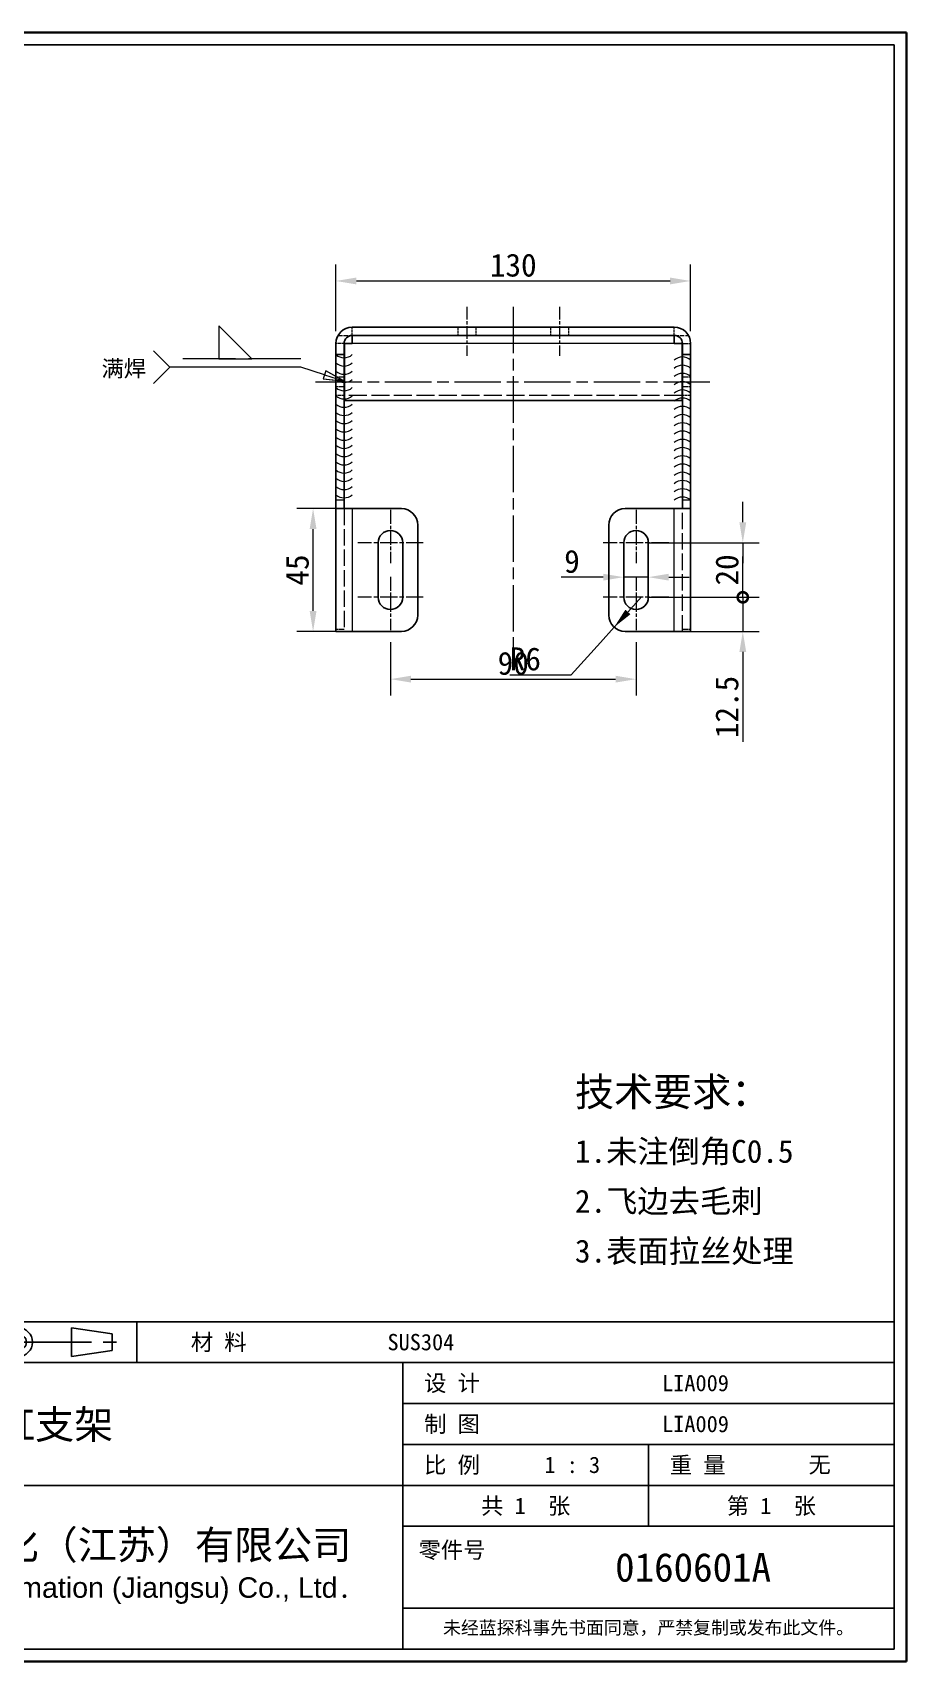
# Model space of a CAD drawing. Header units: millimetres. Extents: x 18 to 875, y 16 to 614.
# Drawn here: x 554 to 875, y 16 to 614 of the extents above; entities that cross this region are included whole.
import ezdxf
from ezdxf.enums import TextEntityAlignment as Align

# ---------------------------------------------------------------- set-up
doc = ezdxf.new("R2010")
doc.units = ezdxf.units.MM
doc.header["$LTSCALE"] = 3
doc.linetypes.add('CHAIN', pattern=[0.3543, 0.2362, -0.0295, 0.0591, -0.0295])
doc.linetypes.add('DASHED', pattern=[0.2067, 0.1654, -0.0413])
for name, color, linetype, lineweight in [('1', 7, 'Continuous', 18), ('可见 (ISO)', 7, 'Continuous', 25), ('可见窄的 (ISO)', 7, 'Continuous', 18), ('图框 (ISO)', 7, 'Continuous', 35), ('标题 (ISO)', 7, 'Continuous', 25)]:
    doc.layers.add(name, color=color, linetype=linetype, lineweight=lineweight)
for name, color, linetype, lineweight, true_color in [('中心标记 (ISO)', 1, 'CHAIN', 18, 0xff0000), ('中心线 (ISO)', 1, 'CHAIN', 18, 0xff0000), ('尺寸 (ISO)', 7, 'Continuous', 18, 0x008000), ('符号 (ISO)', 7, 'Continuous', 18, 0x008000), ('隐藏 (ISO)', 5, 'DASHED', 18, 0x0000ff), ('隐藏窄的 (ISO)', 5, 'DASHED', 18, 0x0000ff)]:
    doc.layers.add(name, color=color, linetype=linetype, lineweight=lineweight, true_color=true_color)
doc.styles.add('文本样式164', font='SimSun.ttf')
doc.styles.add('文本样式165', font='SimSun.ttf')
doc.styles.add('文本样式74', font='SimSun.ttf')
doc.styles.add('最新国标', font='simfang.ttf')
doc.styles.add('注释文本 (ISO)', font='simfang.ttf')
doc.dimstyles.new('默认 (GB)', dxfattribs={"dimscale": 3, "dimtxt": 2.8, "dimasz": 2.5, "dimexe": 2, "dimexo": 1.5, "dimgap": 0.5, "dimtad": 1, "dimtoh": 1, "dimdsep": 46, "dimtxsty": '最新国标', "dimcen": 0.09, "dimdle": 10, "dimclrd": 256, "dimclre": 256, "dimclrt": 256, "dimaunit": 1, "dimadec": 3, "dimazin": 2, "dimtfac": 0.535714, "dimtdec": 3, "dimtmove": 0, "dimatfit": 3, "dimfxl": 0, "dimtolj": 1, "dimlwd": -1, "dimlwe": -1, "dimarcsym": 0})

# ---------------------------------------------------------------- blocks, each defined once
blk = doc.blocks.new('图框 最新国标')
at = {"layer": '图框 (ISO)'}
for p, q in [((6, 204.5), (291.5, 204.5)), ((291.5, 204.5), (291.5, 5.5)), ((291.5, 5.5), (6, 5.5))]:
    blk.add_line(p, q, dxfattribs=at)
at = {"layer": '图框 (ISO)', "color": 7, "linetype": 'Continuous', "lineweight": 25}
for p, q in [((18, 203), (290, 203)), ((18, 203), (290, 203)), ((290, 203), (290, 7)), ((290, 203), (290, 7)), ((290, 7), (6, 7)), ((290, 7), (18, 7))]:
    blk.add_line(p, q, dxfattribs=at)
at = {"layer": '图框 (ISO)', "style": '文本样式74'}
blk.add_attdef('零件代号_001', (42.7, 200.25), '', height=2.5, rotation=180, dxfattribs=at)
blk = doc.blocks.new('标题栏 副本 最新国标')
at = {"layer": '标题 (ISO)'}
for p, q in [((381.98, -183.84), (196.98, -183.84)), ((196.98, -183.84), (196.98, -223.84)), ((254.48, -183.84), (254.48, -188.84)), ((269.48, -183.84), (269.48, -188.84)), ((281.48, -188.09), (281.48, -184.59)), ((281.48, -184.59), (286.48, -185.34)), ((289.48, -183.84), (289.48, -188.84)), ((381.98, -223.84), (381.98, -183.84)), ((383.48, -183.84), (383.48, -225.34)), ((286.48, -185.34), (286.48, -187.34)), ((196.98, -188.84), (381.98, -188.84)), ((232.98, -188.84), (232.98, -223.84)), ((286.48, -187.34), (281.48, -188.09)), ((321.98, -188.84), (321.98, -223.84)), ((321.98, -193.84), (381.98, -193.84)), ((321.98, -198.84), (381.98, -198.84)), ((351.98, -198.84), (351.98, -208.84)), ((321.98, -203.84), (232.98, -203.84)), ((321.98, -203.84), (381.98, -203.84)), ((321.98, -208.84), (381.98, -208.84)), ((321.98, -218.84), (381.98, -218.84)), ((196.98, -223.84), (381.98, -223.84)), ((383.48, -225.34), (196.98, -225.34))]:
    blk.add_line(p, q, dxfattribs=at)
at = {"layer": '标题 (ISO)', "linetype": 'CHAIN', "ltscale": 5.000333}
blk.add_line((274.98, -184.09), (274.98, -188.59), dxfattribs=at)
at = {"layer": '标题 (ISO)', "linetype": 'CHAIN', "ltscale": 15.834605}
blk.add_line((272.73, -186.34), (286.98, -186.34), dxfattribs=at)
at = {"layer": '标题 (ISO)'}
for radius in [1.75, 1]:
    blk.add_circle((274.98, -186.34), radius, dxfattribs=at)
at = {"layer": '1', "style": '文本样式164'}
for s, p in [('材 料', (299.48, -186.34)), ('UNIT: mm', (261.98, -186.34)), ('设 计', (327.98, -191.34)), ('制 图', (327.98, -196.34)), ('比 例', (327.98, -201.34)), ('重 量', (357.98, -201.34)), ('共 1  张', (336.98, -206.34)), ('第 1  张', (366.98, -206.34))]:
    blk.add_text(s, height=2, dxfattribs=at).set_placement(p, align=Align.MIDDLE_CENTER)
at = {"layer": '标题 (ISO)', "style": '注释文本 (ISO)'}
for s, insert, char_height, attachment_point, line_spacing_factor in [('\\fSimSun|b0|i0;{\\H1.3000;      未注公差角度及线性公差使用m\\P}\\fSimSun|b0|i0;{\\H1.3000;（GB/T1804-2000），未注形位公差使\\P}\\fSimSun|b0|i0;{\\H1.3000;用K级（GB/T 1184-1996）。\\P}\\fSimSun|b0|i0;{\\H1.3000;—————————————————\\P}\\fSimSun|b0|i0;{\\H1.3000;             6以下    ±0.05 mm\\P}\\fSimSun|b0|i0;{\\H1.3000;     6 ～   30以下    ±0.10 mm\\P}\\fSimSun|b0|i0;{\\H1.3000;    30 ～  120以下    ±0.15 mm\\P}\\fSimSun|b0|i0;{\\H1.3000;   120 ～  400以下    ±0.20 mm\\P}\\fSimSun|b0|i0;{\\H1.3000;   400 ～ 1000以下    ±0.30 mm\\P}\\fSimSun|b0|i0;{\\H1.3000;  1000 ～ 2000以下    ±0.50 mm\\P}\\fSimSun|b0|i0;{\\H1.3000;          2000以上    ±0.80 mm\\P}\\fSimSun|b0|i0;{\\H1.3000;\\P}\\fSimSun|b0|i0;{\\H1.3000;           300以下    ±30′\\P}\\fSimSun|b0|i0;{\\H1.3000;   300 ～ 1000以下    ±15′\\P}\\fSimSun|b0|i0;{\\H1.3000;          1000以上    ±5′}', (198.48, -206.63), 1.3, 4, 1.023913), ('{\\fMicrosoft YaHei|b0|i0|c134|p34;\\H1.75x;蓝探科工业自动化（江苏）有限公司\\P\\fArial|b0|i0|c0|p34;\\H0.71429x;Lantech Industrial Automation (Jiangsu) Co., Ltd\\fFangSong|b0|i0|c134|p49;.\\H1.15195x; }', (277.48, -213.84), 2, 5, 0.978695)]:
    blk.add_mtext(s, dxfattribs=dict(at, insert=insert, char_height=char_height, attachment_point=attachment_point, line_spacing_factor=line_spacing_factor))
at = {"layer": '标题 (ISO)', "attachment_point": 5, "style": '注释文本 (ISO)'}
for s, insert, char_height in [('\\fFangSong|b0|i0;零件号', (327.98, -211.84), 2), ('\\fSimSun|b0|i0;{\\H1.6000;未经蓝探科事先书面同意，严禁复制或发布此文件。}', (351.98, -221.34), 1.6)]:
    blk.add_mtext(s, dxfattribs=dict(at, insert=insert, char_height=char_height))
at = {"layer": '标题 (ISO)'}
for tag, p, height, style in [('材料_001', (320.09, -187.33), 2, '注释文本 (ISO)'), ('设计人_001', (353.64, -192.33), 2, '注释文本 (ISO)'), ('库存编号_001', (267.5, -198.16), 3.5, '文本样式165'), ('设计人_001', (353.64, -197.33), 2, '注释文本 (ISO)'), ('视图比例_001', (339.26, -202.33), 2, '注释文本 (ISO)'), ('质量\\P3;_001', (371.53, -202.3), 2, '注释文本 (ISO)'), ('零件代号_001', (347.9, -215.59), 3.5, '文本样式165')]:
    blk.add_attdef(tag, p, '', height=height, dxfattribs=dict(at, style=style))
blk = doc.blocks.new('*D13')
at = {"layer": 'Defpoints', "color": 0, "transparency": 16777216}
for p in [(795.42, 522.46), (665.42, 499.52), (795.42, 499.52)]:
    blk.add_point(p, dxfattribs=at)
at = {"layer": '尺寸 (ISO)', "color": 116, "true_color": 0x00803f, "transparency": 16777216}
for p, q in [((665.42, 504.02), (665.42, 528.46)), ((795.42, 504.02), (795.42, 528.46)), ((672.92, 522.46), (787.92, 522.46))]:
    blk.add_line(p, q, dxfattribs=at)
for points in [[(672.92, 523.71), (672.92, 521.21), (665.42, 522.46)], [(787.92, 523.71), (787.92, 521.21), (795.42, 522.46)]]:
    blk.add_solid(points, dxfattribs=at)
at = {"layer": '尺寸 (ISO)', "transparency": 16777216, "insert": (730.42, 528.21), "char_height": 8.4, "attachment_point": 5, "style": '最新国标'}
blk.add_mtext('\\A1;130', dxfattribs=at)
blk = doc.blocks.new('*D17')
at = {"layer": 'Defpoints', "color": 0, "transparency": 16777216}
for p in [(657.07, 439.02), (671.42, 439.02), (671.42, 394.02)]:
    blk.add_point(p, dxfattribs=at)
at = {"layer": '尺寸 (ISO)', "color": 116, "true_color": 0x00803f, "transparency": 16777216}
for p, q in [((666.92, 439.02), (651.07, 439.02)), ((657.07, 401.52), (657.07, 431.52)), ((666.92, 394.02), (651.07, 394.02))]:
    blk.add_line(p, q, dxfattribs=at)
for points in [[(655.82, 431.52), (658.32, 431.52), (657.07, 439.02)], [(655.82, 401.52), (658.32, 401.52), (657.07, 394.02)]]:
    blk.add_solid(points, dxfattribs=at)
at = {"layer": '尺寸 (ISO)', "transparency": 16777216, "insert": (651.33, 416.52), "char_height": 8.4, "attachment_point": 5, "rotation": 90, "style": '最新国标'}
blk.add_mtext('\\A1;45', dxfattribs=at)
blk = doc.blocks.new('*D18')
at = {"layer": 'Defpoints', "color": 0, "transparency": 16777216}
for p in [(685.42, 394.52), (775.42, 394.52), (775.42, 376.52)]:
    blk.add_point(p, dxfattribs=at)
at = {"layer": '尺寸 (ISO)', "color": 116, "true_color": 0x00803f, "transparency": 16777216}
for p, q in [((685.42, 390.02), (685.42, 370.52)), ((775.42, 390.02), (775.42, 370.52)), ((692.92, 376.52), (767.92, 376.52))]:
    blk.add_line(p, q, dxfattribs=at)
for points in [[(692.92, 377.77), (692.92, 375.27), (685.42, 376.52)], [(767.92, 377.77), (767.92, 375.27), (775.42, 376.52)]]:
    blk.add_solid(points, dxfattribs=at)
at = {"layer": '尺寸 (ISO)', "transparency": 16777216, "insert": (730.42, 382.27), "char_height": 8.4, "attachment_point": 5, "style": '最新国标'}
blk.add_mtext('\\A1;90', dxfattribs=at)
blk = doc.blocks.new('_DotSmall')
at = {"color": 0, "linetype": 'ByBlock', "const_width": 0.5}
blk.add_lwpolyline([(-0.0625, 0, 1), (0.0625, 0, 1)], format="xyb", close=True, dxfattribs=at)
blk = doc.blocks.new('*D20')
at = {"layer": 'Defpoints', "color": 0, "transparency": 16777216}
for p in [(775.42, 426.52), (814.54, 426.52), (775.42, 406.52)]:
    blk.add_point(p, dxfattribs=at)
at = {"layer": '尺寸 (ISO)', "color": 116, "true_color": 0x00803f, "transparency": 16777216}
for p, q in [((814.54, 434.02), (814.54, 441.52)), ((779.92, 426.52), (820.54, 426.52)), ((814.54, 426.52), (814.54, 419.02)), ((814.54, 406.52), (814.54, 419.02)), ((779.92, 406.52), (820.54, 406.52))]:
    blk.add_line(p, q, dxfattribs=at)
blk.add_solid([(813.29, 434.02), (815.79, 434.02), (814.54, 426.52)], dxfattribs=at)
at = {"layer": '尺寸 (ISO)', "color": 116, "true_color": 0x00803f, "transparency": 16777216, "xscale": 7.5, "yscale": 7.5, "zscale": 7.5, "rotation": 90}
blk.add_blockref('_DotSmall', (814.54, 406.52), dxfattribs=at)
at = {"layer": '尺寸 (ISO)', "transparency": 16777216, "insert": (808.79, 416.55), "char_height": 8.4, "attachment_point": 5, "rotation": 90, "style": '最新国标'}
blk.add_mtext('\\A1;20', dxfattribs=at)
blk = doc.blocks.new('*D22')
at = {"layer": 'Defpoints', "color": 0, "transparency": 16777216}
for p in [(775.42, 406.52), (814.54, 406.52), (789.42, 394.02)]:
    blk.add_point(p, dxfattribs=at)
at = {"layer": '尺寸 (ISO)', "color": 116, "true_color": 0x00803f, "transparency": 16777216}
for p, q in [((814.54, 406.52), (814.54, 421.52)), ((779.92, 406.52), (820.54, 406.52)), ((814.54, 406.52), (814.54, 394.02)), ((793.92, 394.02), (820.54, 394.02)), ((814.54, 386.52), (814.54, 353.6))]:
    blk.add_line(p, q, dxfattribs=at)
blk.add_solid([(813.29, 386.52), (815.79, 386.52), (814.54, 394.02)], dxfattribs=at)
at = {"layer": '尺寸 (ISO)', "color": 116, "true_color": 0x00803f, "transparency": 16777216, "xscale": 7.5, "yscale": 7.5, "zscale": 7.5, "rotation": 270}
blk.add_blockref('_DotSmall', (814.54, 406.52), dxfattribs=at)
at = {"layer": '尺寸 (ISO)', "transparency": 16777216, "insert": (808.76, 366.31), "char_height": 8.4, "attachment_point": 5, "rotation": 90, "style": '最新国标'}
blk.add_mtext('\\A1;12.5', dxfattribs=at)
blk = doc.blocks.new('*D23')
at = {"layer": 'Defpoints', "color": 0, "transparency": 16777216}
for p in [(771.42, 400.02), (767.4, 395.57)]:
    blk.add_point(p, dxfattribs=at)
at = {"layer": '尺寸 (ISO)', "color": 116, "true_color": 0x00803f, "transparency": 16777216}
for p, q in [((772.43, 401.13), (777.46, 406.7)), ((771.42, 400.02), (767.4, 395.57)), ((767.4, 395.57), (762.37, 390)), ((751.65, 378.13), (762.37, 390)), ((729.22, 378.13), (751.65, 378.13))]:
    blk.add_line(p, q, dxfattribs=at)
blk.add_solid([(771.5, 401.97), (773.36, 400.29), (767.4, 395.57)], dxfattribs=at)
at = {"layer": '尺寸 (ISO)', "transparency": 16777216, "insert": (734.86, 383.88), "char_height": 8.4, "attachment_point": 5, "style": '最新国标'}
blk.add_mtext('\\A1;R6', dxfattribs=at)
blk = doc.blocks.new('*D24')
at = {"layer": 'Defpoints', "color": 0, "transparency": 16777216}
for p in [(770.92, 413.9), (779.92, 413.9), (779.92, 413.9)]:
    blk.add_point(p, dxfattribs=at)
at = {"layer": '尺寸 (ISO)', "color": 116, "true_color": 0x00803f, "transparency": 16777216}
for p, q in [((763.42, 413.9), (747.98, 413.9)), ((779.92, 413.9), (770.92, 413.9)), ((787.42, 413.9), (794.92, 413.9))]:
    blk.add_line(p, q, dxfattribs=at)
for points in [[(763.42, 415.15), (763.42, 412.65), (770.92, 413.9)], [(787.42, 415.15), (787.42, 412.65), (779.92, 413.9)]]:
    blk.add_solid(points, dxfattribs=at)
at = {"layer": '尺寸 (ISO)', "transparency": 16777216, "insert": (751.95, 419.64), "char_height": 8.4, "attachment_point": 5, "style": '最新国标'}
blk.add_mtext('\\A1;9', dxfattribs=at)
blk = doc.blocks.new('Caterpillar1')
at = {"layer": '符号 (ISO)'}
for centre in [(222.81, 166.27), (222.81, 165.26), (222.81, 164.26), (222.81, 163.25), (222.81, 162.24), (222.81, 161.24), (222.81, 160.23), (222.81, 159.22), (222.81, 158.22), (222.81, 157.21), (222.81, 156.2), (222.81, 155.2), (222.81, 154.19), (222.81, 153.18), (222.81, 152.18), (222.81, 151.17), (222.81, 150.16), (222.81, 149.16)]:
    blk.add_arc(centre, 1.5, 228.1897, 311.8103, dxfattribs=at)
blk = doc.blocks.new('Caterpillar2')
at = {"layer": '符号 (ISO)'}
for centre in [(264.14, 163.37), (264.14, 162.36), (264.14, 161.36), (264.14, 160.35), (264.14, 159.34), (264.14, 158.34), (264.14, 157.33), (264.14, 156.32), (264.14, 155.32), (264.14, 154.31), (264.14, 153.3), (264.14, 152.3), (264.14, 151.29), (264.14, 150.28), (264.14, 149.28), (264.14, 148.27), (264.14, 147.26), (264.14, 146.26)]:
    blk.add_arc(centre, 1.5, 48.1897, 131.8103, dxfattribs=at)
blk = doc.blocks.new('焊接符号标识符1')
at = {"layer": '符号 (ISO)'}
for p, q in [((211.53, 164.66), (207.53, 168.66)), ((207.53, 168.66), (207.53, 164.66)), ((201.53, 163.61), (199.53, 165.61)), ((201.53, 163.61), (199.53, 161.61)), ((217.53, 163.61), (201.53, 163.61)), ((207.53, 164.66), (211.53, 164.66)), ((220.43, 162.68), (217.53, 163.61)), ((220.58, 163.16), (220.27, 162.21)), ((220.27, 162.21), (222.63, 161.94)), ((220.43, 162.68), (222.75, 161.94)), ((222.77, 161.94), (220.58, 163.16))]:
    blk.add_line(p, q, dxfattribs=at)
at = {"layer": '符号 (ISO)', "linetype": 'DASHED', "ltscale": 12.901145}
blk.add_line((217.53, 164.66), (201.53, 164.66), dxfattribs=at)
at = {"layer": '符号 (ISO)', "flags": 128}
blk.add_lwpolyline([(220.27, 162.21), (222.81, 161.92), (220.58, 163.16), (220.27, 162.21)], dxfattribs=at)
at = {"layer": '符号 (ISO)'}
blk.add_solid([(220.27, 162.21), (222.81, 161.92), (220.58, 163.16), (220.27, 162.21)], dxfattribs=at)
at = {"layer": '符号 (ISO)', "insert": (193.17, 162.23), "char_height": 2, "attachment_point": 7, "style": '注释文本 (ISO)'}
blk.add_mtext('满焊', dxfattribs=at)

msp = doc.modelspace()

# ---------------------------------------------------------------- linework, layer by layer
at = {"layer": '中心标记 (ISO)', "ltscale": 7.222748}
for p, q in [((685.424, 438.518), (685.424, 419.018)), ((775.424, 438.518), (775.424, 419.018)), ((685.424, 414.018), (685.424, 394.518)), ((775.424, 414.018), (775.424, 394.518))]:
    msp.add_line(p, q, dxfattribs=at)
at = {"layer": '中心标记 (ISO)', "ltscale": 8.88956}
for p, q in [((697.424, 426.518), (673.424, 426.518)), ((787.424, 426.518), (763.424, 426.518)), ((697.424, 406.518), (673.424, 406.518)), ((787.424, 406.518), (763.424, 406.518))]:
    msp.add_line(p, q, dxfattribs=at)
at = {"layer": '中心线 (ISO)', "ltscale": 6.667144}
for p, q in [((713.424, 513.018), (713.424, 495.018)), ((747.424, 513.018), (747.424, 495.018))]:
    msp.add_line(p, q, dxfattribs=at)
at = {"layer": '中心线 (ISO)', "ltscale": 23.990969}
for p, q in [((730.424, 513.018), (730.424, 386.668)), ((657.924, 485.518), (802.924, 485.518))]:
    msp.add_line(p, q, dxfattribs=at)
at = {"layer": '可见 (ISO)'}
for p, q in [((671.424, 505.518), (789.424, 505.518)), ((789.424, 502.518), (671.424, 502.518)), ((671.424, 502.518), (671.424, 499.518)), ((789.424, 502.518), (789.424, 499.518)), ((665.424, 495.518), (665.424, 499.518)), ((668.424, 495.518), (665.424, 495.518)), ((665.424, 442.061), (665.424, 495.518)), ((668.424, 499.518), (668.424, 495.518)), ((668.424, 495.518), (668.424, 442.061)), ((671.424, 499.518), (668.524, 499.518)), ((668.524, 478.69), (668.524, 499.518)), ((789.424, 499.518), (792.324, 499.518)), ((792.324, 478.69), (792.324, 499.518)), ((792.424, 495.518), (792.424, 499.518)), ((795.424, 495.518), (792.424, 495.518)), ((792.424, 442.061), (792.424, 495.518)), ((795.424, 499.518), (795.424, 495.518)), ((795.424, 495.518), (795.424, 442.061)), ((668.524, 478.69), (792.324, 478.69)), ((665.424, 442.061), (665.424, 439.018)), ((668.424, 439.018), (668.424, 442.061)), ((792.424, 442.061), (792.424, 439.018)), ((795.424, 439.018), (795.424, 442.061)), ((665.424, 439.018), (671.424, 439.018)), ((665.424, 394.018), (665.424, 439.018)), ((689.424, 439.018), (671.424, 439.018)), ((789.424, 439.018), (771.424, 439.018)), ((789.424, 439.018), (795.424, 439.018)), ((795.424, 439.018), (795.424, 394.018)), ((695.424, 433.018), (695.424, 400.018)), ((765.424, 400.018), (765.424, 433.018)), ((680.924, 406.518), (680.924, 426.518)), ((689.924, 426.518), (689.924, 406.518)), ((770.924, 406.518), (770.924, 426.518)), ((779.924, 426.518), (779.924, 406.518)), ((665.424, 394.018), (668.424, 394.018)), ((668.424, 394.018), (671.424, 394.018)), ((689.424, 394.018), (671.424, 394.018)), ((789.424, 394.018), (771.424, 394.018)), ((789.424, 394.018), (792.424, 394.018)), ((792.424, 394.018), (795.424, 394.018))]:
    msp.add_line(p, q, dxfattribs=at)
for centre, radius, start, end in [((671.424, 499.518), 6, 90, 180), ((671.424, 499.518), 3, 90, 180), ((789.424, 499.518), 6, 0, 90), ((789.424, 499.518), 3, 0, 90), ((689.424, 433.018), 6, 0, 90), ((771.424, 433.018), 6, 90, 180), ((685.424, 426.518), 4.5, 0, 180), ((775.424, 426.518), 4.5, 0, 180), ((685.424, 406.518), 4.5, 180, 0), ((775.424, 406.518), 4.5, 180, 0), ((689.424, 400.018), 6, 270, 0), ((771.424, 400.018), 6, 180, 270)]:
    msp.add_arc(centre, radius, start, end, dxfattribs=at)
at = {"layer": '可见窄的 (ISO)'}
for p, q in [((789.424, 499.518), (671.424, 499.518)), ((668.424, 442.061), (665.424, 442.061)), ((795.424, 442.061), (792.424, 442.061)), ((671.424, 439.018), (671.424, 394.018)), ((789.424, 394.018), (789.424, 439.018))]:
    msp.add_line(p, q, dxfattribs=at)
at = {"layer": '隐藏 (ISO)', "ltscale": 1.904597}
for p, q in [((671.424, 502.518), (671.424, 505.518)), ((710.124, 505.518), (710.124, 502.518)), ((716.724, 505.518), (716.724, 502.518)), ((744.124, 505.518), (744.124, 502.518)), ((750.724, 505.518), (750.724, 502.518)), ((789.424, 502.518), (789.424, 505.518)), ((668.424, 499.518), (665.424, 499.518)), ((792.424, 499.518), (795.424, 499.518)), ((665.424, 487.268), (668.424, 487.268)), ((665.424, 483.768), (668.424, 483.768)), ((792.424, 487.268), (795.424, 487.268)), ((792.424, 483.768), (795.424, 483.768)), ((668.424, 480.518), (665.424, 480.518)), ((795.424, 480.518), (792.424, 480.518))]:
    msp.add_line(p, q, dxfattribs=at)
at = {"layer": '隐藏 (ISO)', "ltscale": 13.309681}
msp.add_line((792.324, 480.518), (668.524, 480.518), dxfattribs=at)
at = {"layer": '隐藏 (ISO)', "ltscale": 12.094824}
for p, q in [((668.424, 439.018), (668.424, 394.018)), ((792.424, 394.018), (792.424, 439.018))]:
    msp.add_line(p, q, dxfattribs=at)
at = {"layer": '隐藏窄的 (ISO)', "ltscale": 3.298931}
for p, q in [((666.228, 502.518), (671.424, 502.518)), ((789.424, 502.518), (794.62, 502.518))]:
    msp.add_line(p, q, dxfattribs=at)
at = {"layer": '隐藏窄的 (ISO)', "ltscale": 1.904597}
for p, q in [((665.424, 394.894), (668.424, 394.894)), ((792.424, 394.894), (795.424, 394.894))]:
    msp.add_line(p, q, dxfattribs=at)

# ---------------------------------------------------------------- block references
at = {"xscale": 3, "yscale": 3, "zscale": 3}
msp.add_blockref('图框 最新国标', (0, 0), dxfattribs=at)
ref = msp.add_blockref('标题栏 副本 最新国标', (-275.948, 692.533), dxfattribs=dict(xscale=3, yscale=3, zscale=3))
ref.add_attrib('零件代号_001', '0160601A', (767.761, 45.75), dxfattribs={"layer": '标题 (ISO)', "height": 10.5, "style": '文本样式165'})
ref.add_attrib('库存编号_001', '气缸支架', (526.554, 98.045), dxfattribs={"layer": '标题 (ISO)', "height": 10.5, "style": '文本样式165'})
ref.add_attrib('质量\\P3;_001', '无', (838.629, 85.62), dxfattribs={"layer": '标题 (ISO)', "height": 6, "style": '注释文本 (ISO)'})
ref.add_attrib('视图比例_001', '1 : 3', (741.84, 85.551), dxfattribs={"layer": '标题 (ISO)', "height": 6, "style": '注释文本 (ISO)'})
ref.add_attrib('设计人_001', 'LIA009', (784.971, 115.534), dxfattribs={"layer": '标题 (ISO)', "height": 6, "style": '注释文本 (ISO)'})
ref.add_attrib('设计人_001', 'LIA009', (784.971, 100.534), dxfattribs={"layer": '标题 (ISO)', "height": 6, "style": '注释文本 (ISO)'})
ref.add_attrib('材料_001', 'SUS304', (684.334, 130.534), dxfattribs={"layer": '标题 (ISO)', "height": 6, "style": '注释文本 (ISO)'})
at = {"layer": '符号 (ISO)', "xscale": 3, "yscale": 3, "zscale": 3}
for name in ['焊接符号标识符1', 'Caterpillar1', 'Caterpillar2']:
    msp.add_blockref(name, (0, 0), dxfattribs=at)

# ---------------------------------------------------------------- texts
at = {"layer": '符号 (ISO)', "insert": (753.023, 196.142), "char_height": 6, "width": 88.02807, "attachment_point": 4, "line_spacing_factor": 1.305367, "style": '注释文本 (ISO)'}
msp.add_mtext('{\\H1.75x;技术要求：\\H0.8x;\\P1.未注倒角C0.5\\P2.飞边去毛刺\\P3.表面拉丝处理}', dxfattribs=at)

# ---------------------------------------------------------------- dimensions: what is measured, and where the dimension line sits
at = {"layer": '尺寸 (ISO)', "color": 116, "true_color": 0x00803f}
for base, p1, p2, angle, override, picture, middle in [((795.424, 522.457), (665.424, 499.518), (795.424, 499.518), 180, {"dimgap": 0.5, "dimtoh": 0, "dimdec": 2, "dimtol": 0, "dimlim": 0, "dimtp": 0, "dimtm": 0, "dimtdec": 3, "dimtofl": 0, "dimatfit": 1}, '*D13', (730.424, 522.457)), ((657.075, 439.018), (671.424, 394.018), (671.424, 439.018), 90, {"dimgap": 0.5, "dimtoh": 0, "dimdec": 2, "dimtol": 0, "dimlim": 0, "dimtp": 0, "dimtm": 0, "dimtdec": 3, "dimtofl": 0, "dimatfit": 1}, '*D17', (657.075, 416.518)), ((814.536, 426.518), (775.424, 406.518), (775.424, 426.518), 90, {"dimgap": 0.5, "dimtoh": 0, "dimdec": 2, "dimblk1": 'DotSmall', "dimsah": 1, "dimdle": 0, "dimtol": 0, "dimlim": 0, "dimtp": 0, "dimtm": 0, "dimtdec": 3, "dimtofl": 0}, '*D20', (814.536, 416.548)), ((814.536, 406.518), (789.424, 394.018), (775.424, 406.518), 90, {"dimgap": 0.5, "dimtoh": 0, "dimdec": 2, "dimblk2": 'DotSmall', "dimsah": 1, "dimdle": 0, "dimtol": 0, "dimlim": 0, "dimtp": 0, "dimtm": 0, "dimtdec": 3, "dimtofl": 1, "dimatfit": 1}, '*D22', (814.536, 366.31)), ((775.424, 376.518), (685.424, 394.518), (775.424, 394.518), 180, {"dimgap": 0.5, "dimtoh": 0, "dimdec": 2, "dimtol": 0, "dimlim": 0, "dimtp": 0, "dimtm": 0, "dimtdec": 3, "dimtofl": 0, "dimatfit": 1}, '*D18', (730.424, 376.518))]:
    dim = msp.add_linear_dim(base=base, p1=p1, p2=p2, angle=angle, dimstyle='默认 (GB)', override=override, dxfattribs=at)
    dim.commit()
    dim.dimension.update_dxf_attribs({"geometry": picture, "text_midpoint": middle, "dimtype": 160})
dim = msp.add_linear_dim(base=(779.924, 413.896), p1=(770.924, 413.896), p2=(779.924, 413.896), dimstyle='默认 (GB)', override={"dimgap": 0.5, "dimtoh": 0, "dimdec": 2, "dimse1": 1, "dimse2": 1, "dimtol": 0, "dimlim": 0, "dimtp": 0, "dimtm": 0, "dimtdec": 3, "dimtofl": 1, "dimatfit": 1}, dxfattribs=at)
dim.commit()
dim.dimension.update_dxf_attribs({"geometry": '*D24', "text_midpoint": (751.952, 413.896), "dimtype": 160})
dim = msp.add_radius_dim(center=(771.424, 400.018), mpoint=(767.402, 395.566), dimstyle='默认 (GB)', override={"dimgap": 0.5, "dimtih": 1, "dimdec": 2, "dimlfac": 1, "dimcen": 0, "dimtol": 0, "dimlim": 0, "dimtp": 0, "dimtm": 0, "dimtdec": 3}, dxfattribs=at)
dim.commit()
dim.dimension.update_dxf_attribs({"geometry": '*D23', "text_midpoint": (734.862, 378.132), "dimtype": 164})

doc.saveas('drawing.dxf')
